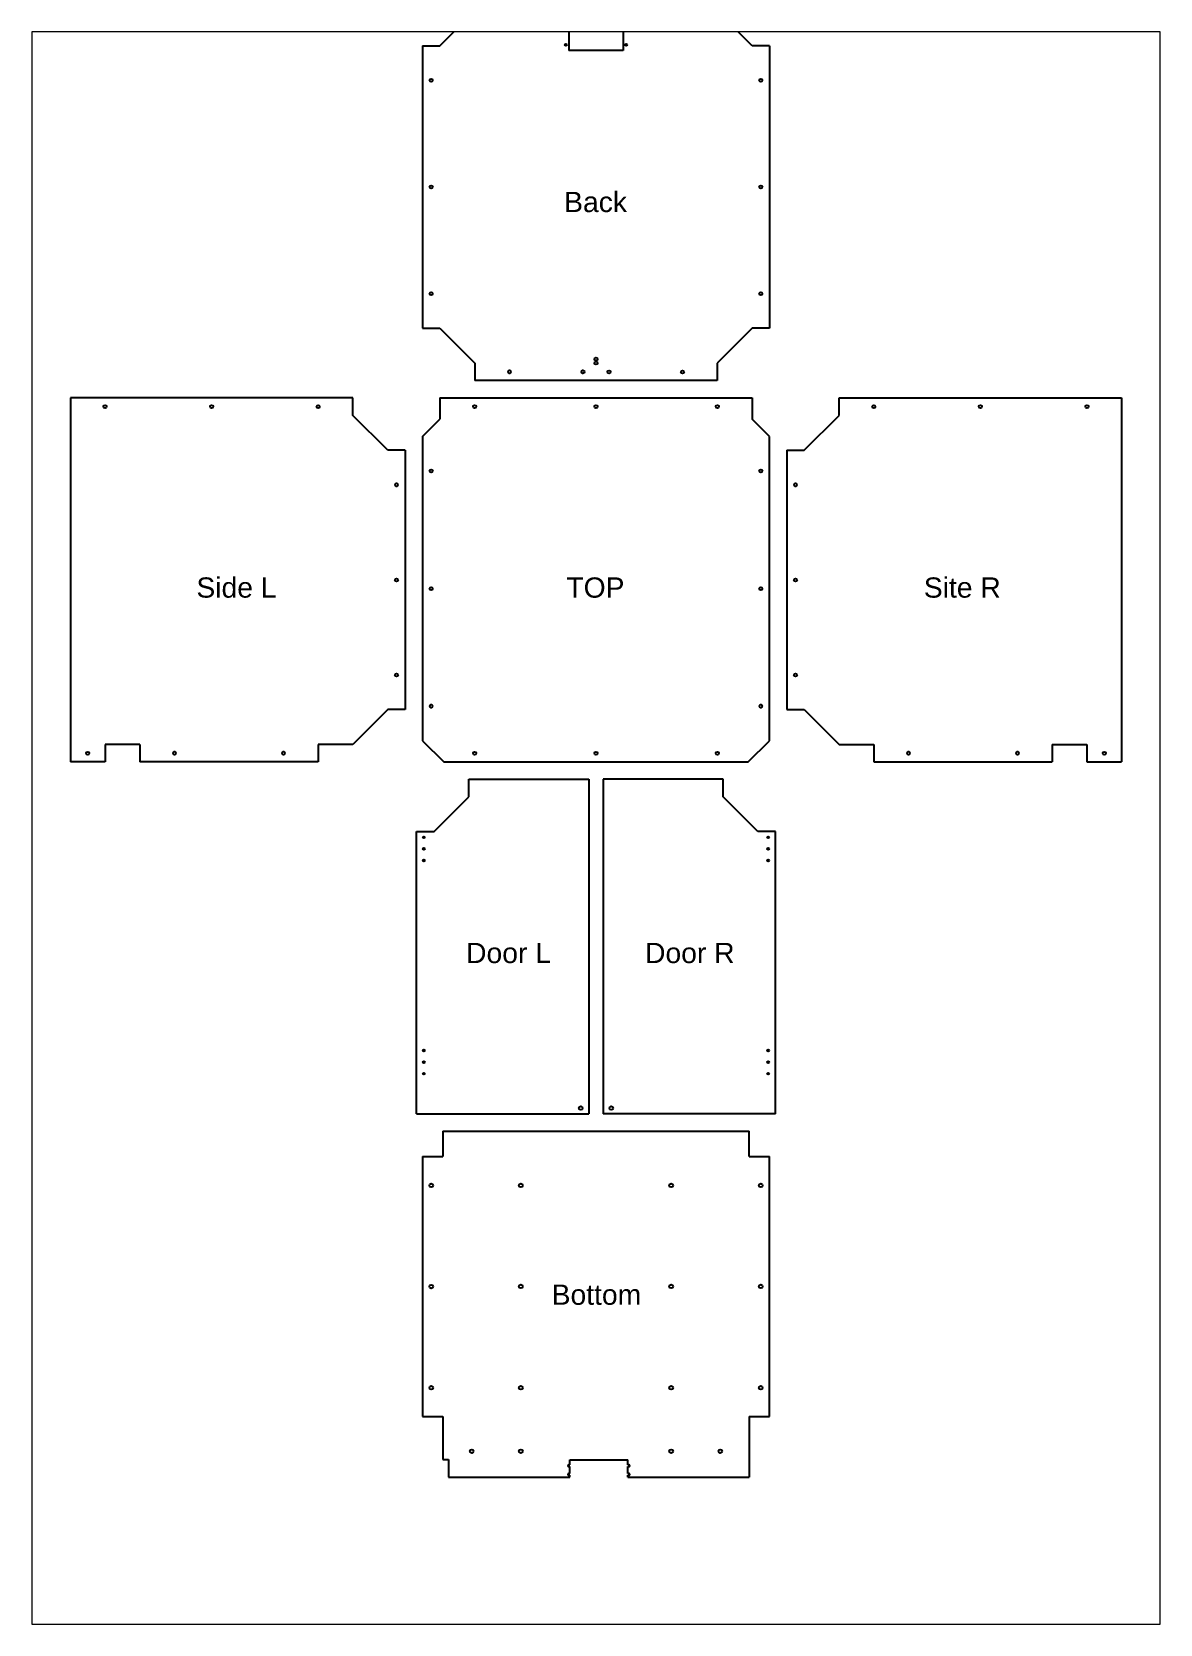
# Paper-space layout 'Layout1' of a CAD drawing. Header units: millimetres. Extents: x -2 to 205, y -2 to 291.
# The model-space entities are those that its viewports show. They can reach past a viewport. Long polylines and large blocks are cut down to what shows.
import ezdxf

# ---------------------------------------------------------------- set-up
doc = ezdxf.new("R2010")
doc.units = ezdxf.units.MM
doc.styles.get("Standard").update_dxf_attribs({"font": 'arial.ttf'})

msp = doc.modelspace()

# ---------------------------------------------------------------- linework, layer by layer
for p, q in [((1876.5, 3067), (1936.8, 3127.3)), ((2099.3, 3124.5), (2099.3, 3059)), ((2193.3, 3124.5), (2193.3, 3059)), ((2285.5, 3098.8), (2285.5, 3125.9)), ((2332.4, 3098.8), (2332.4, 3125.9)), ((2416.1, 3067), (2355.8, 3127.3)), ((2332.4, 3098.8), (2285.5, 3098.8)), ((1846.3, 3067), (1846.3, 2578)), ((1846.3, 3067), (1876.5, 3067)), ((2193.3, 3059), (2099.3, 3059)), ((2446.3, 3067), (2416.1, 3067)), ((2446.3, 3067), (2446.3, 2578)), ((1846.3, 2578), (1876.5, 2578)), ((1876.5, 2578), (1936.8, 2517.7)), ((2416.1, 2578), (2355.8, 2517.7)), ((2446.3, 2578), (2416.1, 2578)), ((1936.8, 2517.7), (1936.8, 2487.5)), ((2355.8, 2517.7), (2355.8, 2487.5)), ((2355.8, 2487.5), (1936.8, 2487.5)), ((1237.3, 2457.5), (1237.3, 1827.5)), ((1725.8, 2457.5), (1237.3, 2457.5)), ((1725.8, 2427.3), (1725.8, 2457.5)), ((1876.3, 2457.5), (2416.3, 2457.5)), ((1876.3, 2457.5), (1876.3, 2420.9)), ((2416.3, 2457.5), (2416.3, 2420.9)), ((2566.8, 2427.3), (2566.8, 2457.5)), ((2566.8, 2457.5), (3055.3, 2457.5)), ((3055.3, 2457.5), (3055.3, 1827.5)), ((1786.1, 2367), (1725.8, 2427.3)), ((2506.5, 2367), (2566.8, 2427.3)), ((1846.3, 2390.9), (1876.3, 2420.9)), ((2446.3, 2390.9), (2416.3, 2420.9)), ((1846.3, 2390.9), (1846.3, 1864.1)), ((2446.3, 1864.1), (2446.3, 2390.9)), ((1816.3, 2367), (1786.1, 2367)), ((1816.3, 2367), (1816.3, 1918)), ((2476.3, 2367), (2476.3, 1918)), ((2476.3, 2367), (2506.5, 2367)), ((1786.1, 1918), (1725.8, 1857.7)), ((1816.3, 1918), (1786.1, 1918)), ((2476.3, 1918), (2506.5, 1918)), ((2506.5, 1918), (2566.8, 1857.7)), ((1357.3, 1857.7), (1297.3, 1857.7)), ((1297.3, 1857.7), (1297.3, 1827.5)), ((1357.3, 1857.7), (1357.3, 1827.5)), ((1665.8, 1857.7), (1665.8, 1827.5)), ((1725.8, 1857.7), (1665.8, 1857.7)), ((1846.3, 1864.1), (1882.9, 1827.5)), ((2409.7, 1827.5), (2446.3, 1864.1)), ((2566.8, 1857.7), (2626.8, 1857.7)), ((2626.8, 1857.7), (2626.8, 1827.5)), ((2935.3, 1857.7), (2935.3, 1827.5)), ((2935.3, 1857.7), (2995.3, 1857.7)), ((2995.3, 1857.7), (2995.3, 1827.5)), ((1297.3, 1827.5), (1237.3, 1827.5)), ((1665.8, 1827.5), (1357.3, 1827.5)), ((1882.9, 1827.5), (2409.7, 1827.5)), ((2626.8, 1827.5), (2935.3, 1827.5)), ((2995.3, 1827.5), (3055.3, 1827.5)), ((1926.6, 1797.5), (2133.9, 1797.5)), ((1926.6, 1767.3), (1926.6, 1797.5)), ((2133.9, 1797.5), (2133.9, 1218.5)), ((2366, 1797.5), (2158.7, 1797.5)), ((2158.7, 1797.5), (2158.7, 1218.5)), ((2366, 1767.3), (2366, 1797.5)), ((1866.3, 1707), (1926.6, 1767.3)), ((2426.3, 1707), (2366, 1767.3)), ((1836.1, 1218.5), (1836.1, 1707)), ((1836.1, 1707), (1866.3, 1707)), ((2456.5, 1707), (2426.3, 1707)), ((2456.5, 1218.5), (2456.5, 1707)), ((1836.1, 1218.5), (2133.9, 1218.5)), ((2456.5, 1218.5), (2158.7, 1218.5)), ((1881.3, 1188.5), (2411.3, 1188.5)), ((1881.3, 1188.5), (1881.3, 1144.5)), ((2411.3, 1144.5), (2411.3, 1188.5)), ((1846.3, 1144.5), (1846.3, 694.5)), ((1846.3, 1144.5), (1881.3, 1144.5)), ((2411.3, 1144.5), (2446.3, 1144.5)), ((2446.3, 694.5), (2446.3, 1144.5)), ((1846.3, 694.5), (1881.3, 694.5)), ((1881.3, 694.5), (1881.3, 620.5)), ((2411.3, 694.5), (2411.3, 589.5)), ((2411.3, 694.5), (2446.3, 694.5)), ((1881.3, 620.5), (1891.3, 620.5)), ((1891.3, 620.5), (1891.3, 589.5)), ((2099.3, 611.2), (2101.3, 611.2)), ((2099.3, 607.9), (2101.3, 607.9)), ((2101.3, 619.5), (2201.3, 619.5)), ((2101.3, 611.2), (2101.3, 619.5)), ((2101.3, 596.2), (2101.3, 607.9)), ((2201.3, 611.2), (2201.3, 619.5)), ((2203.3, 611.2), (2201.3, 611.2)), ((2203.3, 607.9), (2201.3, 607.9)), ((2201.3, 596.2), (2201.3, 607.9)), ((1891.3, 589.5), (2101.3, 589.5)), ((2099.3, 596.2), (2101.3, 596.2)), ((2099.3, 592.9), (2101.3, 592.9)), ((2101.3, 589.5), (2101.3, 592.9)), ((2203.3, 596.2), (2201.3, 596.2)), ((2201.3, 589.5), (2201.3, 592.9)), ((2203.3, 592.9), (2201.3, 592.9)), ((2201.3, 589.5), (2411.3, 589.5))]:
    msp.add_line(p, q)
for centre, radius in [((2094.3, 3068.5), 1.65), ((2198.3, 3068.5), 1.65), ((1861.3, 3007), 2.7), ((2431.3, 3007), 2.7), ((1861.3, 2822.5), 2.7), ((2431.3, 2822.5), 2.7), ((1861.3, 2638), 2.7), ((2431.3, 2638), 2.7), ((2146.3, 2524.8), 2.7), ((2146.3, 2517.8), 2.7), ((1996.8, 2502.6), 2.7), ((2123.8, 2502.6), 2.7), ((2168.8, 2502.5), 2.7), ((2295.8, 2502.5), 2.7), ((1297.3, 2442.5), 2.7), ((1481.6, 2442.5), 2.7), ((1665.8, 2442.5), 2.7), ((1936.3, 2442.5), 2.7), ((2146.3, 2442.5), 2.7), ((2356.3, 2442.5), 2.7), ((2626.8, 2442.5), 2.7), ((2811.1, 2442.5), 2.7), ((2995.3, 2442.5), 2.7), ((1861.3, 2330.9), 2.7), ((2431.3, 2330.9), 2.7), ((1801.2, 2307), 2.7), ((2491.4, 2307), 2.7), ((1801.3, 2142.5), 2.7), ((1861.3, 2127.5), 2.7), ((2431.3, 2127.5), 2.7), ((2491.3, 2142.5), 2.7), ((1801.3, 1978), 2.7), ((2491.3, 1978), 2.7), ((1861.3, 1924.1), 2.7), ((2431.3, 1924.1), 2.7), ((1267.3, 1842.5), 2.7), ((1417.3, 1842.6), 2.7), ((1605.8, 1842.6), 2.7), ((1936.3, 1842.5), 2.7), ((2146.3, 1842.5), 2.7), ((2356.3, 1842.5), 2.7), ((2686.8, 1842.6), 2.7), ((2875.3, 1842.6), 2.7), ((3025.3, 1842.5), 2.7), ((1848.6, 1697), 1.6), ((2444, 1697), 1.6), ((1848.6, 1677), 1.6), ((1848.6, 1657), 1.6), ((2444, 1677), 1.6), ((2444, 1657), 1.6), ((1848.6, 1328), 1.6), ((2444, 1328), 1.6), ((1848.6, 1308), 1.6), ((2444, 1308), 1.6), ((1848.6, 1288), 1.6), ((2444, 1288), 1.6), ((2119.9, 1228.5), 3.2), ((2172.7, 1228.5), 3.2), ((1861.3, 1094.5), 3.2), ((2016.3, 1094.5), 3.2), ((2276.3, 1094.5), 3.2), ((2431.3, 1094.5), 3.2), ((1861.3, 919.5), 3.2), ((2016.3, 919.8), 3.2), ((2276.3, 919.8), 3.2), ((2431.3, 919.8), 3.2), ((1861.3, 744.5), 3.2), ((2016.3, 744.5), 3.2), ((2276.3, 744.5), 3.2), ((2431.3, 744.5), 3.2), ((1931.3, 634.5), 3.2), ((2016.3, 634.5), 3.2), ((2276.3, 634.5), 3.2), ((2361.3, 634.5), 3.2)]:
    msp.add_circle(centre, radius)
for centre, start, end in [((2099.3, 609.5), 90, 270), ((2203.3, 609.5), 270, 90), ((2099.3, 594.5), 90, 270), ((2203.3, 594.5), 270, 90)]:
    msp.add_arc(centre, 1.65, start, end)

# ---------------------------------------------------------------- texts
at = {"char_height": 35, "attachment_point": 1}
for s, insert in [('\\pi32.208;Back', (2059, 2814.1)), ('\\pi17.323;Side L', (1437.9, 2146.8)), ('\\pi36.052;TOP', (2059, 2146.8)), ('\\pi19.507;Site R', (2693.7, 2146.8)), ('\\pi14.052;Door L', (1907.6, 1514.4)), ('\\pi9.4321;Door R', (2221.7, 1514.4)), ('\\pi10.59;Bottom', (2059, 923))]:
    msp.add_mtext_dynamic_manual_height_columns(s, width=169.345, gutter_width=12.5, heights=[0], dxfattribs=dict(at, insert=insert))

psp = doc.layouts.get("Layout1")

# ---------------------------------------------------------------- viewports
at = {"layer": '0'}
psp.add_viewport(center=(101.64, 144.68), size=(207.46, 293.002), view_center_point=(2146.33, 1713.18), view_height=2755.763, dxfattribs=at)

doc.saveas('drawing.dxf')
